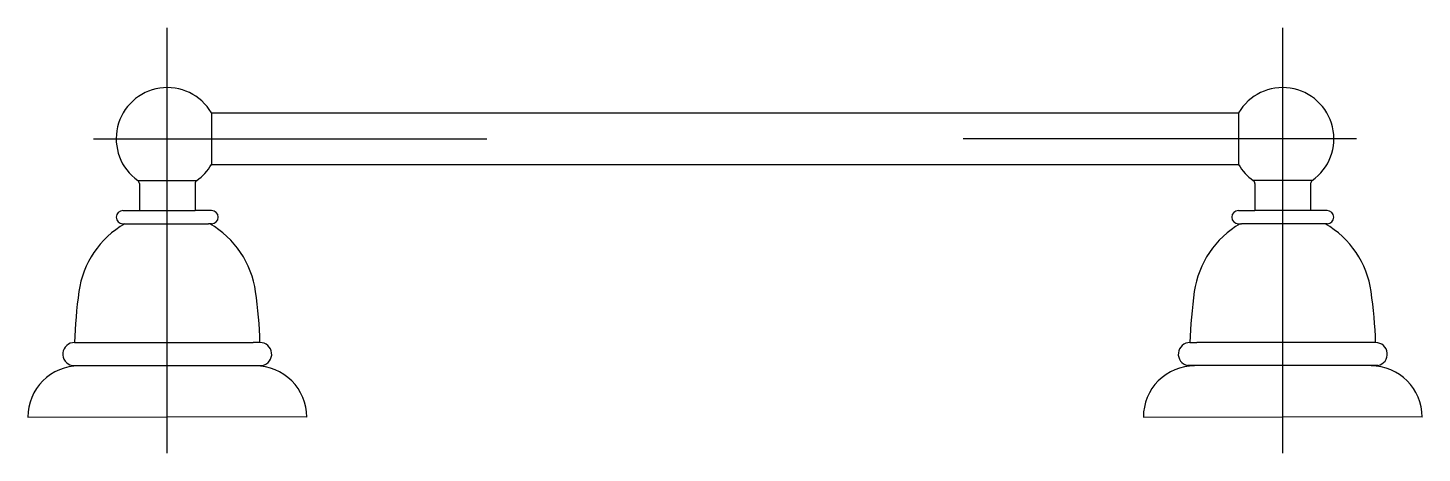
# Model space of a CAD drawing. Extents: x 166.556 to 166.856, y 0.05 to 0.141.
import ezdxf

# ---------------------------------------------------------------- set-up
doc = ezdxf.new("R2010")
doc.units = 0
doc.header["$LTSCALE"] = 0.2
doc.header["$MEASUREMENT"] = 0
doc.linetypes.add('AXES', pattern=[0.54, 0.3, -0.08, 0.08, -0.08])
doc.linetypes.add('CONTINU', pattern=[0])
doc.layers.get('0').update_dxf_attribs({"linetype": 'CONTINUOUS'})
doc.layers.add('DECA_EIXOS', color=5, linetype='AXES')

msp = doc.modelspace()

# ---------------------------------------------------------------- linework, layer by layer
at = {"linetype": 'CONTINU'}
for points in [[(166.59591, 0.12306, 1.240531), (166.58007, 0.10852)], [(166.83282, 0.10852, 1.240532), (166.81698, 0.12306)], [(166.59275, 0.10852, 0.107355), (166.59591, 0.11196)], [(166.81698, 0.11196, 0.107355), (166.82014, 0.10852)], [(166.58041, 0.10786, 0.243827), (166.58007, 0.10852)], [(166.59275, 0.10852, 0.243826), (166.59241, 0.10786)], [(166.82048, 0.10786, 0.243827), (166.82014, 0.10852)], [(166.83282, 0.10852, 0.244188), (166.83248, 0.10786)], [(166.57687, 0.10208, 0.995921), (166.57686, 0.09922)], [(166.59596, 0.09922, 0.995923), (166.59595, 0.10208)], [(166.81694, 0.10208, 0.995927), (166.81693, 0.09922)], [(166.83603, 0.09922, 0.995923), (166.83602, 0.10208)], [(166.57725, 0.09922, 0.231732), (166.56738, 0.08465)], [(166.60543, 0.08465, 0.231732), (166.59557, 0.09922)], [(166.81732, 0.09922, 0.231732), (166.80745, 0.08465)], [(166.8455, 0.08466, 0.231731), (166.83564, 0.09922)], [(166.56738, 0.08465, 0.027503), (166.56645, 0.07371)], [(166.60636, 0.07371, 0.027535), (166.60543, 0.08465)], [(166.80745, 0.08465, 0.027463), (166.80652, 0.07371)], [(166.84648, 0.07371, 0.027496), (166.8455, 0.08466)], [(166.56645, 0.07371, 0.904069), (166.56591, 0.06876)], [(166.60691, 0.06876, 0.90407), (166.60636, 0.07371)], [(166.80652, 0.07371, 0.90407), (166.80598, 0.06876)], [(166.84698, 0.06876, 0.90407), (166.84648, 0.07371)], [(166.56741, 0.0687, 0.414216), (166.55641, 0.0577)], [(166.61641, 0.0577, 0.414215), (166.60541, 0.0687)], [(166.80748, 0.0687, 0.414214), (166.79648, 0.0577)], [(166.85648, 0.0577, 0.414213), (166.84548, 0.0687)]]:
    msp.add_lwpolyline(points, format="xyb", dxfattribs=at)
for points in [[(166.59591, 0.12306), (166.59591, 0.11196)], [(166.59591, 0.12306), (166.81698, 0.12306)], [(166.81698, 0.12306), (166.81698, 0.11196)], [(166.59591, 0.11196), (166.81698, 0.11196)], [(166.58007, 0.10852), (166.59275, 0.10852)], [(166.83282, 0.10852), (166.82014, 0.10852)], [(166.58041, 0.10786), (166.58041, 0.10208)], [(166.59241, 0.10786), (166.59241, 0.10208)], [(166.82048, 0.10786), (166.82048, 0.10208)], [(166.83248, 0.10786), (166.83248, 0.10208)], [(166.57687, 0.10208), (166.59241, 0.10208)], [(166.59595, 0.10208), (166.59241, 0.10208)], [(166.81694, 0.10208), (166.82048, 0.10208)], [(166.83602, 0.10208), (166.82048, 0.10208)], [(166.57686, 0.09922), (166.57756, 0.09921)], [(166.57756, 0.09921), (166.59526, 0.09921)], [(166.59596, 0.09922), (166.59526, 0.09921)], [(166.81693, 0.09922), (166.81763, 0.09921)], [(166.83533, 0.09921), (166.81763, 0.09921)], [(166.83603, 0.09922), (166.83533, 0.09921)], [(166.56645, 0.07371), (166.60491, 0.07371)], [(166.60636, 0.07371), (166.60491, 0.07371)], [(166.80652, 0.07371), (166.80798, 0.07371)], [(166.84648, 0.07371), (166.80798, 0.07371)], [(166.56591, 0.06876), (166.60491, 0.06876)], [(166.60491, 0.06876), (166.60691, 0.06876)], [(166.80798, 0.06876), (166.80598, 0.06876)], [(166.84698, 0.06876), (166.80798, 0.06876)], [(166.55641, 0.0577), (166.58641, 0.05771)], [(166.61641, 0.0577), (166.58641, 0.05771)], [(166.79648, 0.0577), (166.82648, 0.05771)], [(166.85648, 0.0577), (166.82648, 0.05771)]]:
    msp.add_lwpolyline(points, dxfattribs=at)
at = {"layer": 'DECA_EIXOS'}
for points in [[(166.58641, 0.04995), (166.58641, 0.14133)], [(166.82648, 0.04995), (166.82648, 0.14133)], [(166.5705, 0.11751), (166.65519, 0.11751)], [(166.84239, 0.11751), (166.7577, 0.11751)]]:
    msp.add_lwpolyline(points, dxfattribs=at)

doc.saveas('drawing.dxf')
